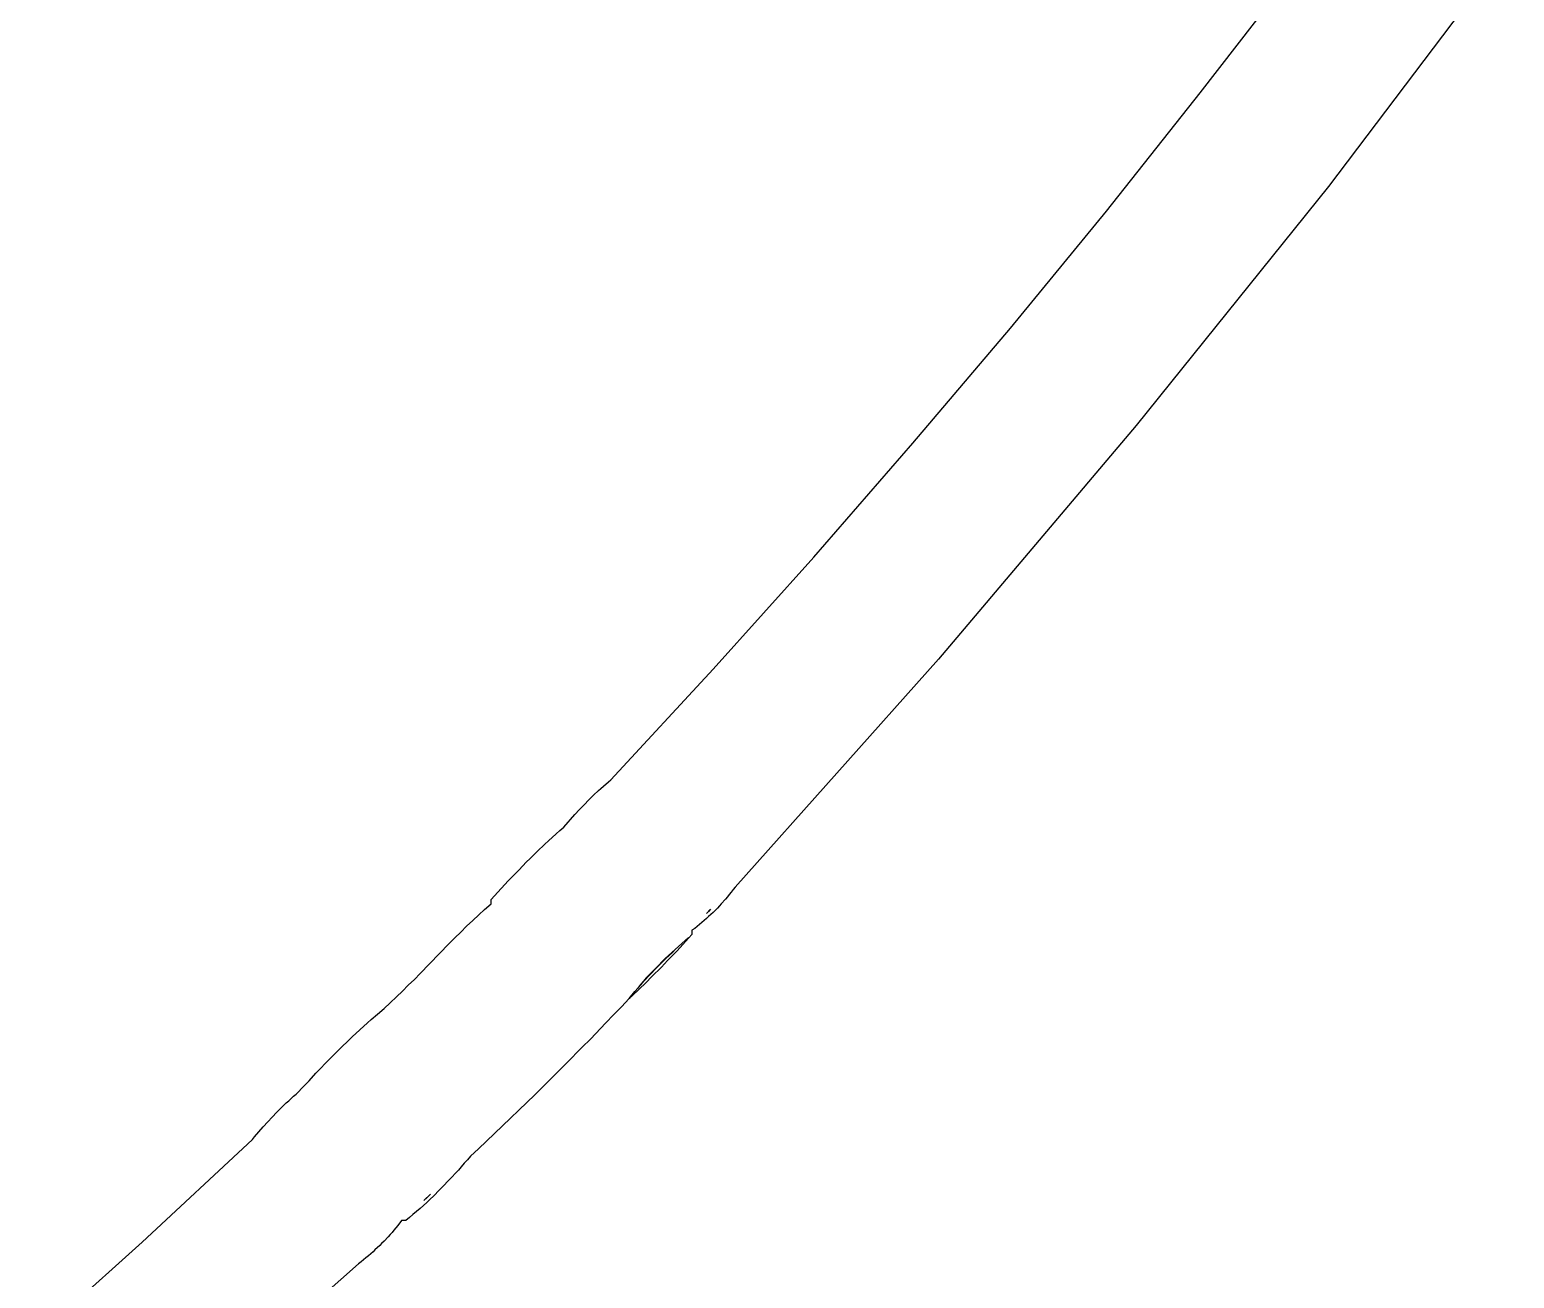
# Model space of a CAD drawing. Header units: metres. Extents: x -185 to 1201, y -340 to 309.
# Drawn here: x 895.047 to 898.177, y 52.434 to 55.067 of the extents above; entities that cross this region are included whole.
import ezdxf

# ---------------------------------------------------------------- set-up
doc = ezdxf.new("R2010")
doc.units = ezdxf.units.M

msp = doc.modelspace()

# ---------------------------------------------------------------- linework, layer by layer
for p, q in [((898.177, 55.254), (897.785, 54.7365)), ((897.515, 54.934), (897.711, 55.1875)), ((897.317, 54.6841), (897.515, 54.934)), ((897.785, 54.7365), (897.38, 54.232)), ((897.115, 54.4377), (897.317, 54.6841)), ((896.909, 54.1947), (897.115, 54.4377)), ((897.38, 54.232), (896.963, 53.7398)), ((896.7, 53.955), (896.909, 54.1947)), ((896.488, 53.7186), (896.7, 53.955)), ((896.272, 53.4855), (896.488, 53.7186)), ((896.963, 53.7398), (896.534, 53.259)), ((896.236, 53.4527), (896.246, 53.4625)), ((896.246, 53.4625), (896.251, 53.4672)), ((896.251, 53.4672), (896.257, 53.4719)), ((896.257, 53.4719), (896.267, 53.4811)), ((896.267, 53.4811), (896.272, 53.4855)), ((896.206, 53.4223), (896.216, 53.4326)), ((896.216, 53.4326), (896.226, 53.4428)), ((896.226, 53.4428), (896.236, 53.4527)), ((896.182, 53.396), (896.187, 53.4013)), ((896.187, 53.4013), (896.196, 53.4118)), ((896.196, 53.4118), (896.206, 53.4223)), ((896.141, 53.3567), (896.157, 53.3712)), ((896.157, 53.3712), (896.165, 53.3784)), ((896.165, 53.3784), (896.173, 53.3854)), ((896.173, 53.3854), (896.182, 53.396)), ((896.117, 53.3343), (896.133, 53.3493)), ((896.133, 53.3493), (896.141, 53.3567)), ((896.079, 53.2957), (896.094, 53.3113)), ((896.094, 53.3113), (896.102, 53.319)), ((896.102, 53.319), (896.117, 53.3343)), ((896.056, 53.2722), (896.071, 53.2879)), ((896.071, 53.2879), (896.079, 53.2957)), ((896.02, 53.2326), (896.034, 53.2484)), ((896.034, 53.2484), (896.049, 53.2643)), ((896.049, 53.2643), (896.056, 53.2722)), ((896.522, 53.2435), (896.518, 53.2385)), ((896.526, 53.2485), (896.522, 53.2435)), ((896.53, 53.2537), (896.526, 53.2485)), ((896.534, 53.259), (896.53, 53.2537)), ((895.994, 53.2004), (896.006, 53.2121)), ((896.006, 53.2121), (896.02, 53.2236)), ((896.02, 53.2236), (896.02, 53.2326)), ((896.474, 53.203), (896.482, 53.2123)), ((896.482, 53.2123), (896.478, 53.2077)), ((896.497, 53.2146), (896.488, 53.2056)), ((896.501, 53.2192), (896.497, 53.2146)), ((896.505, 53.2239), (896.501, 53.2192)), ((896.514, 53.2335), (896.505, 53.2239)), ((896.518, 53.2385), (896.514, 53.2335)), ((895.968, 53.1764), (895.981, 53.1885)), ((895.981, 53.1885), (895.994, 53.2004)), ((896.459, 53.18), (896.454, 53.1759)), ((896.464, 53.1841), (896.459, 53.18)), ((896.469, 53.1883), (896.464, 53.1841)), ((896.474, 53.1925), (896.469, 53.1883)), ((896.478, 53.2077), (896.474, 53.203)), ((896.478, 53.1968), (896.474, 53.1925)), ((896.483, 53.2012), (896.478, 53.1968)), ((896.488, 53.2056), (896.483, 53.2012)), ((895.931, 53.1395), (895.943, 53.1519)), ((895.943, 53.1519), (895.956, 53.1642)), ((895.956, 53.1642), (895.968, 53.1764)), ((896.422, 53.1403), (896.436, 53.1528)), ((896.436, 53.1528), (896.422, 53.1403)), ((896.437, 53.1519), (896.424, 53.138)), ((896.443, 53.1589), (896.437, 53.1519)), ((896.449, 53.1719), (896.443, 53.1679)), ((896.443, 53.1679), (896.443, 53.1589)), ((896.454, 53.1759), (896.449, 53.1719)), ((895.87, 53.0769), (895.931, 53.1395)), ((896.388, 53.1082), (896.402, 53.1212)), ((896.412, 53.1243), (896.392, 53.1039)), ((896.401, 53.1212), (896.394, 53.1147)), ((896.415, 53.134), (896.401, 53.1212)), ((896.402, 53.1212), (896.408, 53.1277)), ((896.408, 53.1277), (896.415, 53.134)), ((896.424, 53.138), (896.412, 53.1243)), ((896.415, 53.134), (896.422, 53.1403)), ((896.422, 53.1403), (896.415, 53.134)), ((896.355, 53.0744), (896.368, 53.0882)), ((896.379, 53.0904), (896.359, 53.0703)), ((896.367, 53.0882), (896.36, 53.0813)), ((896.374, 53.0949), (896.367, 53.0882)), ((896.368, 53.0882), (896.381, 53.1016)), ((896.38, 53.1016), (896.374, 53.0949)), ((896.392, 53.1039), (896.379, 53.0904)), ((896.387, 53.1082), (896.38, 53.1016)), ((896.381, 53.1016), (896.388, 53.1082)), ((896.394, 53.1147), (896.387, 53.1082)), ((895.845, 53.0519), (895.858, 53.0644)), ((895.858, 53.0644), (895.87, 53.0769)), ((896.346, 53.0571), (896.332, 53.0439)), ((896.341, 53.0605), (896.335, 53.0533)), ((896.336, 53.0533), (896.342, 53.0605)), ((896.347, 53.0675), (896.341, 53.0605)), ((896.342, 53.0605), (896.355, 53.0744)), ((896.359, 53.0703), (896.346, 53.0571)), ((896.354, 53.0744), (896.347, 53.0675)), ((896.36, 53.0813), (896.354, 53.0744)), ((895.807, 53.0152), (895.82, 53.0273)), ((895.82, 53.0273), (895.833, 53.0396)), ((895.833, 53.0396), (895.845, 53.0519)), ((896.311, 53.0242), (896.295, 53.0069)), ((896.311, 53.0242), (896.323, 53.0389)), ((896.317, 53.0316), (896.311, 53.0242)), ((896.318, 53.0307), (896.311, 53.0242)), ((896.323, 53.0389), (896.317, 53.0316)), ((896.332, 53.0439), (896.318, 53.0307)), ((896.323, 53.0389), (896.336, 53.0533)), ((896.329, 53.0462), (896.323, 53.0389)), ((896.335, 53.0533), (896.329, 53.0462)), ((895.767, 52.9798), (895.78, 52.9914)), ((895.78, 52.9914), (895.794, 53.0032)), ((895.794, 53.0032), (895.807, 53.0152)), ((896.295, 53.0069), (896.278, 52.9897)), ((895.743, 52.9581), (895.759, 52.9726)), ((895.759, 52.9726), (895.767, 52.9798)), ((896.262, 52.9726), (896.229, 52.9385)), ((896.278, 52.9897), (896.262, 52.9726)), ((895.704, 52.9207), (895.719, 52.9358)), ((895.719, 52.9358), (895.727, 52.9433)), ((895.727, 52.9433), (895.743, 52.9581)), ((896.229, 52.9385), (896.212, 52.9216)), ((895.673, 52.8899), (895.688, 52.9053)), ((895.688, 52.9053), (895.704, 52.9207)), ((896.212, 52.9216), (896.179, 52.8879)), ((895.636, 52.8507), (895.65, 52.8664)), ((895.65, 52.8664), (895.658, 52.8743)), ((895.658, 52.8743), (895.673, 52.8899)), ((896.179, 52.8879), (896.146, 52.8544)), ((895.614, 52.827), (895.621, 52.8349)), ((895.621, 52.8349), (895.636, 52.8507)), ((896.146, 52.8544), (896.112, 52.8213)), ((895.578, 52.7942), (895.588, 52.8039)), ((895.588, 52.8039), (895.593, 52.8087)), ((895.593, 52.8087), (895.598, 52.8134)), ((895.598, 52.8134), (895.603, 52.818)), ((895.603, 52.818), (895.609, 52.8225)), ((895.609, 52.8225), (895.614, 52.827)), ((896.095, 52.8048), (896.078, 52.7884)), ((896.112, 52.8213), (896.095, 52.8048)), ((895.549, 52.7638), (895.558, 52.7741)), ((895.558, 52.7741), (895.568, 52.7843)), ((895.568, 52.7843), (895.578, 52.7942)), ((896.061, 52.7721), (896.027, 52.7396)), ((896.078, 52.7884), (896.061, 52.7721)), ((895.521, 52.7322), (895.53, 52.7428)), ((895.53, 52.7428), (895.539, 52.7533)), ((895.539, 52.7533), (895.549, 52.7638)), ((895.284, 52.5103), (895.517, 52.7269)), ((895.517, 52.7269), (895.521, 52.7322)), ((896.01, 52.7235), (895.993, 52.7075)), ((896.027, 52.7396), (896.01, 52.7235)), ((895.97, 52.6841), (895.963, 52.6768)), ((895.976, 52.6915), (895.97, 52.6841)), ((895.993, 52.7075), (895.976, 52.6915)), ((895.938, 52.6482), (895.931, 52.6412)), ((895.944, 52.6552), (895.938, 52.6482)), ((895.951, 52.6623), (895.944, 52.6552)), ((895.957, 52.6695), (895.951, 52.6623)), ((895.963, 52.6768), (895.957, 52.6695)), ((895.911, 52.6207), (895.898, 52.6073)), ((895.918, 52.6274), (895.911, 52.6207)), ((895.931, 52.6412), (895.918, 52.6274)), ((895.884, 52.5942), (895.87, 52.5813)), ((895.878, 52.598), (895.892, 52.6116)), ((895.885, 52.6048), (895.878, 52.598)), ((895.891, 52.6007), (895.884, 52.5942)), ((895.892, 52.6116), (895.885, 52.6048)), ((895.898, 52.6073), (895.891, 52.6007)), ((895.831, 52.5561), (895.823, 52.5458)), ((895.84, 52.5561), (895.831, 52.5561)), ((895.848, 52.5623), (895.84, 52.5561)), ((895.855, 52.5686), (895.848, 52.5623)), ((895.87, 52.5813), (895.855, 52.5686)), ((895.803, 52.5215), (895.794, 52.5122)), ((895.807, 52.5262), (895.803, 52.5215)), ((895.811, 52.531), (895.807, 52.5262)), ((895.815, 52.5359), (895.811, 52.531)), ((895.819, 52.5408), (895.815, 52.5359)), ((895.823, 52.5458), (895.819, 52.5408)), ((895.047, 52.2972), (895.284, 52.5103)), ((895.771, 52.4901), (895.766, 52.4858)), ((895.775, 52.4944), (895.771, 52.4901)), ((895.785, 52.5032), (895.775, 52.4944)), ((895.789, 52.5077), (895.785, 52.5032)), ((895.794, 52.5122), (895.789, 52.5077)), ((895.74, 52.465), (895.259, 52.0366)), ((895.746, 52.4691), (895.74, 52.465)), ((895.756, 52.4774), (895.746, 52.4691)), ((895.761, 52.4816), (895.756, 52.4774)), ((895.766, 52.4858), (895.761, 52.4816))]:
    msp.add_line(p, q)

doc.saveas('drawing.dxf')
